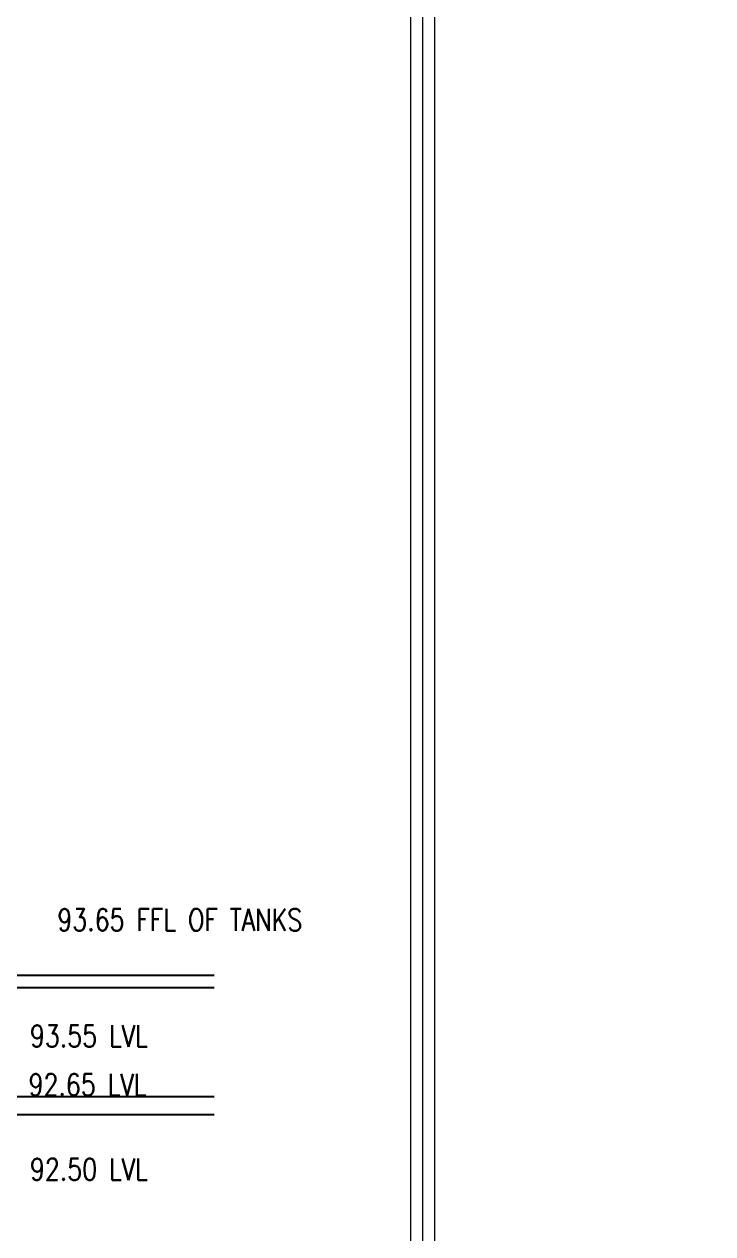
# Model space of a CAD drawing. Header units: millimetres. Extents: x -586673698 to -573385747, y -389867798 to -389752240.
# Drawn here: x -586542606 to -586536916, y -389857228 to -389847240 of the extents above; entities that cross this region are included whole.
import ezdxf
from ezdxf.enums import TextEntityAlignment as Align

# ---------------------------------------------------------------- set-up
doc = ezdxf.new("R2010")
doc.units = ezdxf.units.MM
doc.header["$LTSCALE"] = 100
doc.layers.add('DT-PL-SHAFT', color=230, linetype='Continuous')
doc.layers.add('Layer1', color=7, linetype='Continuous')
doc.layers.add('TBLK FRAME', color=6, linetype='Continuous', lineweight=20)
doc.styles.add('simplex-0.8', font='simplex.shx', dxfattribs={"width": 0.8})

msp = doc.modelspace()

# ---------------------------------------------------------------- linework, layer by layer
for p, q in [((-586551623, -389855093.1, -1326.3), (-586541037.1, -389855093.1, -1326.3)), ((-586543389.4, -389855193.1, -1326.3), (-586541037.1, -389855193.1, -1326.3)), ((-586543318.3, -389856093.1, -1326.3), (-586541037.1, -389856093.1, -1326.3)), ((-586543318.3, -389856243.1, -1326.3), (-586541037.1, -389856243.1, -1326.3))]:
    msp.add_line(p, q)

# ---------------------------------------------------------------- texts
at = {"layer": 'DT-PL-SHAFT', "color": 140, "lineweight": 15, "insert": (-586544763.6, -389851038.5, -1233.9), "char_height": 217.15, "width": 15478.707, "attachment_point": 5, "bg_fill": 2}
msp.add_mtext('WL', dxfattribs=at)
at = {"layer": 'Layer1', "color": 6, "style": 'simplex-0.8', "width": 0.8}
for s, p in [('93.65 FFL OF TANKS', (-586540307.6, -389854779.2, -210.4)), ('93.55 LVL', (-586541583, -389855738.9, -210.4)), ('92.65 LVL', (-586541594.4, -389856141.1, -210.4)), ('92.50 LVL', (-586541583, -389856839.9, -210.4))]:
    msp.add_text(s, height=179.99, dxfattribs=at).set_placement(p, align=Align.BOTTOM_RIGHT)

# ---------------------------------------------------------------- next in the draw order: texts
at = {"layer": 'DT-PL-SHAFT', "color": 140, "lineweight": 15, "insert": (-586550326.2, -389851038.5, -1233.9), "char_height": 217.15, "width": 15478.707, "attachment_point": 5, "bg_fill": 2}
msp.add_mtext('WL', dxfattribs=at)

# ---------------------------------------------------------------- next in the draw order: linework, layer by layer
at = {"layer": 'TBLK FRAME', "lineweight": 20, "elevation": -1271}
for points in [[(-586584922, -389834537), (-586584922, -389866860.5), (-586539212.1, -389866860.5), (-586539212.1, -389834537)], [(-586584822, -389834637.1), (-586584822, -389866760.4), (-586539312.2, -389866760.4), (-586539312.2, -389834637.1)], [(-586584721.9, -389834737.2), (-586584721.9, -389866660.4), (-586539412.2, -389866660.4), (-586539412.2, -389834737.2)]]:
    msp.add_lwpolyline(points, close=True, dxfattribs=at)

doc.saveas('drawing.dxf')
